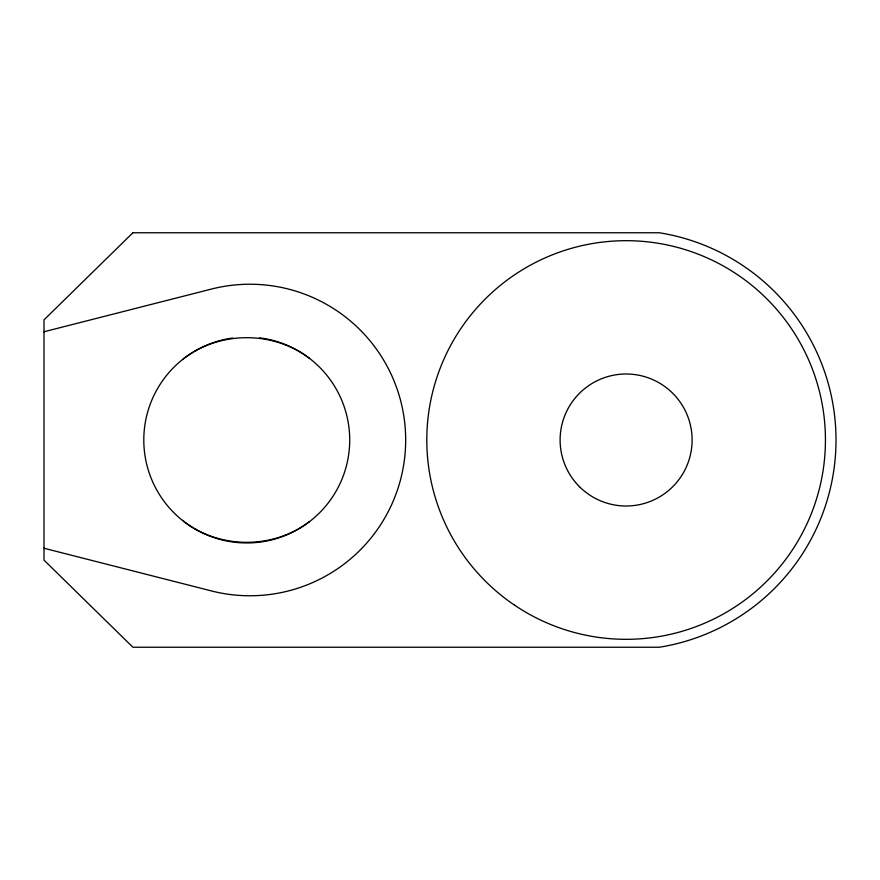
<?xml version="1.0" encoding="UTF-8"?>
<svg xmlns="http://www.w3.org/2000/svg" width="880" height="880" viewBox="0 0 880 880"><rect width="100%" height="100%" fill="white"/><g stroke="black" fill="none" stroke-linecap="round" stroke-linejoin="round"><path stroke-width="1.32" d="M182.809 359.48L183.612 358.677C219.714 330.957 272.547 330.66 308.968 357.962L309.529 358.523M309.529 521.543C273.493 549.109 220.836 549.219 184.536 522.038L182.809 520.333M44 331.76L209.605 289.542A155.76 155.76 0 0 1 405.68 440A155.76 155.76 0 0 1 209.605 590.458L44 548.24M259.611 337.843A102.96 102.96 0 0 1 333.905 494.824A102.96 102.96 0 0 1 160.237 495.814A102.96 102.96 0 0 1 232.727 337.997M132.902 232.76L44 319.88L44 560.12L132.902 647.24L659.318 647.24A209.88 209.88 0 0 0 659.318 232.76L132.902 232.76M514.547 605.165A199.32 199.32 0 0 0 824.945 454.036A199.32 199.32 0 0 0 538.857 260.799A199.32 199.32 0 0 0 514.547 605.165M579.447 486.673A66 66 0 0 0 689.865 457.083A66 66 0 0 0 609.037 376.244A66 66 0 0 0 579.447 486.673"/></g></svg>
